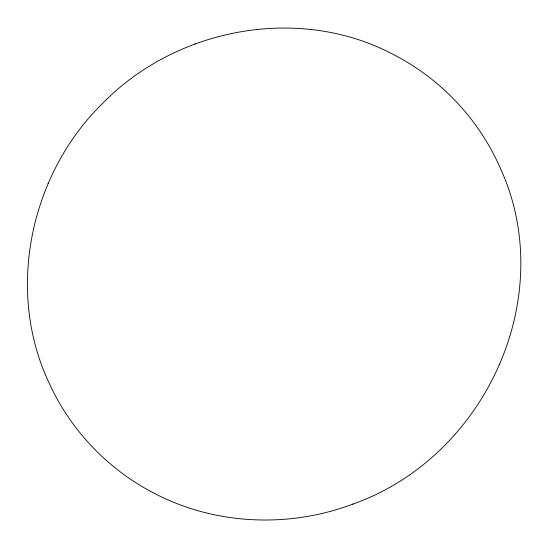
<?xml version="1.0" encoding="UTF-8"?>
<svg xmlns="http://www.w3.org/2000/svg" width="548" height="548" viewBox="0 0 548 548"><rect width="100%" height="100%" fill="white"/><g stroke="black" fill="none" stroke-linecap="round" stroke-linejoin="round"><path stroke-width="0.82" d="M352.707 504.146C485.857 457.258 560.337 295.084 499.166 165.592L498.79 164.77C477.486 117.998 440.215 78.802 394.581 55.163L393.786 54.738C299.879 4.59 176.716 27.605 103.01 103.024C30.393 173.572 5.405 289.94 48.834 382.408L49.21 383.23C70.514 430.002 107.785 469.198 153.419 492.837L154.214 493.262C214.864 525.073 288.858 528.265 352.707 504.146L353.07 504.002M48.073 183.696L48.238 183.34M499.762 364.66L499.927 364.304M194.93 43.998L195.294 43.854"/></g></svg>
